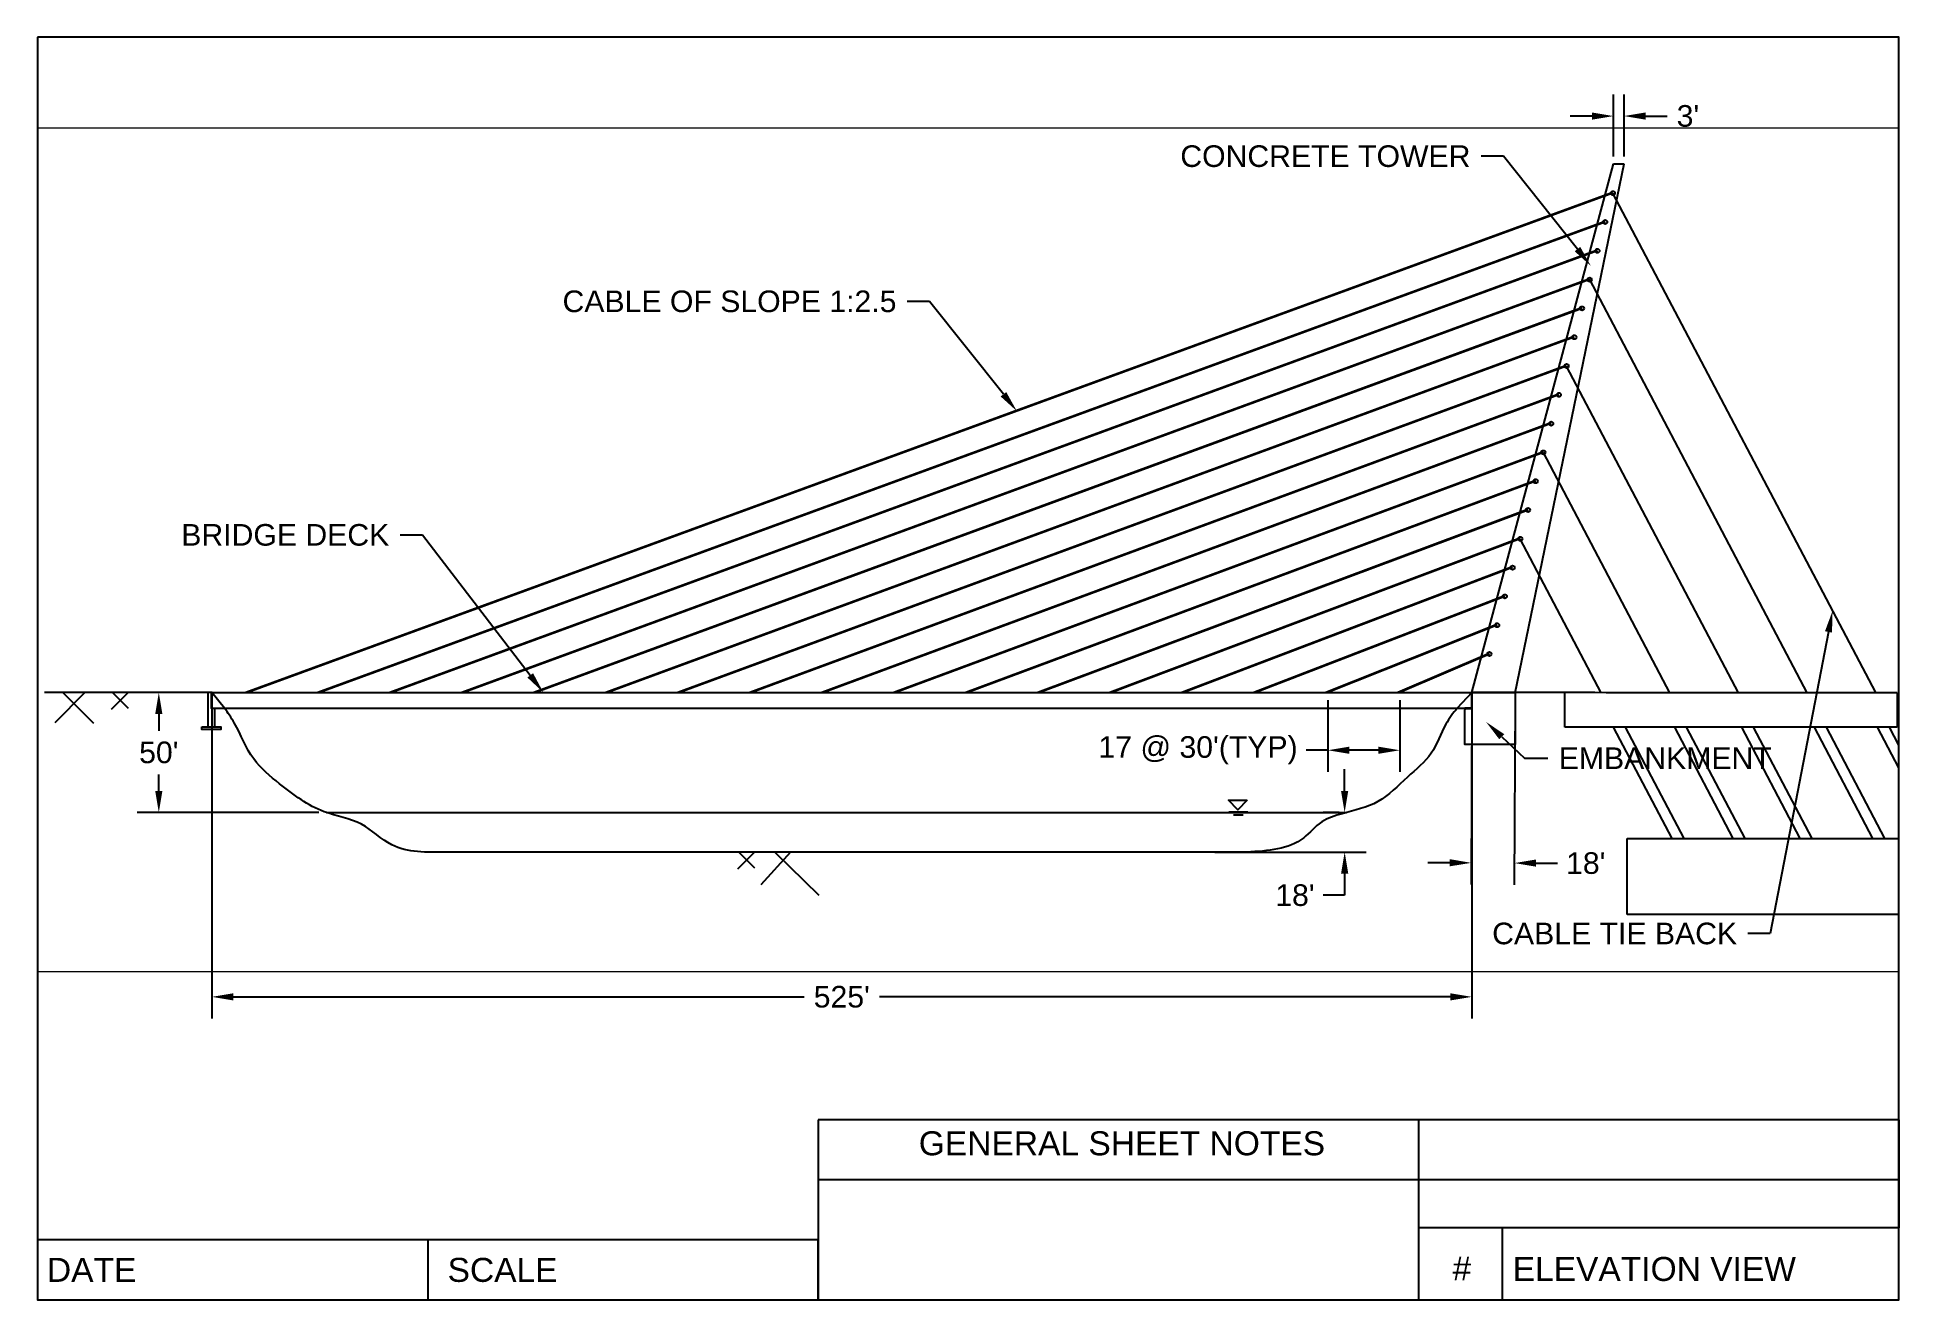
# Paper-space layout 'Elevation Dwg' of a CAD drawing. Header units: feet, sheet in inches. Extents: x 0 to 15.5, y 0 to 10.5.
# The model-space entities are those that its viewports show. They can reach past a viewport. Long polylines and large blocks are cut down to what shows.
import ezdxf
from ezdxf import colors
from ezdxf.entities.mleader import LeaderData, LeaderLine
from ezdxf.math import Vec2, Vec3

# ---------------------------------------------------------------- set-up
doc = ezdxf.new("R2010")
doc.units = ezdxf.units.FT
doc.header["$MEASUREMENT"] = 0
doc.linetypes.add('ACAD_ISO03W100', pattern=[30, 12, -18])
doc.styles.get("Standard").update_dxf_attribs({"font": 'arial.ttf'})
doc.dimstyles.get("Standard").update_dxf_attribs({"dimtxt": 0.18, "dimasz": 0.18, "dimexe": 0.18, "dimexo": 0.0625, "dimgap": 0.09, "dimtad": 0, "dimtih": 1, "dimtoh": 1, "dimdec": 4, "dimzin": 0, "dimdsep": 46, "dimtxsty": 'Standard', "dimcen": 0.09, "dimadec": 0, "dimazin": 0, "dimtfac": 1, "dimtdec": 4, "dimtofl": 0, "dimtmove": 0, "dimatfit": 3, "dimfxl": 1, "dimtolj": 1, "dimtzin": 0, "dimarcsym": 0})

# ---------------------------------------------------------------- blocks, each defined once
blk = doc.blocks.new('*D21')
at = {"color": 0, "lineweight": -2, "transparency": 16777216}
for p, q in [((10.746, 4.995), (10.746, 4.397)), ((11.346, 4.995), (11.346, 4.397)), ((10.746, 4.577), (10.566, 4.577)), ((11.166, 4.577), (10.926, 4.577))]:
    blk.add_line(p, q, dxfattribs=at)
at = {"color": 0, "transparency": 16777216}
for points in [[(10.926, 4.607), (10.926, 4.547), (10.746, 4.577)], [(11.166, 4.607), (11.166, 4.547), (11.346, 4.577)]]:
    blk.add_solid(points, dxfattribs=at)
at = {"layer": 'Defpoints', "color": 0, "transparency": 16777216}
for p in [(10.746, 5.058), (11.346, 5.058), (10.746, 4.577)]:
    blk.add_point(p, dxfattribs=at)
at = {"color": 0, "transparency": 16777216, "insert": (9.665, 4.577), "char_height": 0.18, "attachment_point": 5}
blk.add_mtext("\\A1;17 @ 30'(TYP)", dxfattribs=at)
blk = doc.blocks.new('*D22')
at = {"color": 0, "lineweight": -2, "transparency": 16777216}
for p, q in [((1.451, 4.995), (1.451, 2.343)), ((11.946, 4.995), (11.946, 2.343)), ((1.631, 2.523), (6.386, 2.523)), ((11.766, 2.523), (7.011, 2.523))]:
    blk.add_line(p, q, dxfattribs=at)
at = {"color": 0, "transparency": 16777216}
for points in [[(1.631, 2.553), (1.631, 2.493), (1.451, 2.523)], [(11.766, 2.553), (11.766, 2.493), (11.946, 2.523)]]:
    blk.add_solid(points, dxfattribs=at)
at = {"layer": 'Defpoints', "color": 0, "transparency": 16777216}
for p in [(1.451, 5.058), (11.946, 5.058), (11.946, 2.523)]:
    blk.add_point(p, dxfattribs=at)
at = {"color": 0, "transparency": 16777216, "insert": (6.698, 2.523), "char_height": 0.18, "attachment_point": 5}
blk.add_mtext("\\A1;525'", dxfattribs=at)
blk = doc.blocks.new('*D25')
at = {"color": 0, "lineweight": -2, "transparency": 16777216}
for p, q in [((1.389, 5.058), (0.83, 5.058)), ((1.01, 4.878), (1.01, 4.74)), ((1.01, 4.238), (1.01, 4.376)), ((2.344, 4.058), (0.83, 4.058))]:
    blk.add_line(p, q, dxfattribs=at)
at = {"color": 0, "transparency": 16777216}
for points in [[(0.98, 4.878), (1.04, 4.878), (1.01, 5.058)], [(0.98, 4.238), (1.04, 4.238), (1.01, 4.058)]]:
    blk.add_solid(points, dxfattribs=at)
at = {"layer": 'Defpoints', "color": 0, "transparency": 16777216}
for p in [(1.451, 5.058), (1.01, 4.058), (2.407, 4.058)]:
    blk.add_point(p, dxfattribs=at)
at = {"color": 0, "transparency": 16777216, "insert": (1.01, 4.558), "char_height": 0.18, "attachment_point": 5}
blk.add_mtext("\\A1;50'", dxfattribs=at)
blk = doc.blocks.new('*D27')
at = {"color": 0, "lineweight": -2, "transparency": 16777216}
for p, q in [((10.886, 4.238), (10.886, 4.418)), ((10.84, 4.058), (10.706, 4.058)), ((9.804, 3.729), (11.066, 3.729)), ((10.886, 3.549), (10.886, 3.369)), ((10.886, 3.369), (10.706, 3.369))]:
    blk.add_line(p, q, dxfattribs=at)
at = {"color": 0, "transparency": 16777216}
for points in [[(10.856, 4.238), (10.916, 4.238), (10.886, 4.058)], [(10.856, 3.549), (10.916, 3.549), (10.886, 3.729)]]:
    blk.add_solid(points, dxfattribs=at)
at = {"layer": 'Defpoints', "color": 0, "transparency": 16777216}
for p in [(10.903, 4.058), (9.741, 3.729), (10.886, 3.729)]:
    blk.add_point(p, dxfattribs=at)
at = {"color": 0, "transparency": 16777216, "insert": (10.472, 3.369), "char_height": 0.18, "attachment_point": 5}
blk.add_mtext("\\A1;18'", dxfattribs=at)
blk = doc.blocks.new('*D29')
at = {"color": 0, "lineweight": -2, "transparency": 16777216}
for p, q in [((11.946, 4.995), (11.939, 3.459)), ((12.305, 4.994), (12.299, 3.457)), ((11.76, 3.64), (11.58, 3.64)), ((12.48, 3.637), (12.66, 3.636))]:
    blk.add_line(p, q, dxfattribs=at)
at = {"color": 0, "transparency": 16777216}
for points in [[(11.76, 3.67), (11.76, 3.61), (11.94, 3.639)], [(12.48, 3.667), (12.48, 3.607), (12.3, 3.637)]]:
    blk.add_solid(points, dxfattribs=at)
at = {"layer": 'Defpoints', "color": 0, "transparency": 16777216}
for p in [(11.946, 5.058), (12.306, 5.056), (12.3, 3.637)]:
    blk.add_point(p, dxfattribs=at)
at = {"color": 0, "transparency": 16777216, "insert": (12.894, 3.636), "char_height": 0.18, "attachment_point": 5}
blk.add_mtext("\\A1;18'", dxfattribs=at)
blk = doc.blocks.new('*D33')
at = {"color": 0, "lineweight": -2, "transparency": 16777216}
for p, q in [((13.125, 9.523), (13.125, 10.039)), ((13.213, 9.523), (13.213, 10.039)), ((12.945, 9.859), (12.765, 9.859)), ((13.393, 9.859), (13.573, 9.859))]:
    blk.add_line(p, q, dxfattribs=at)
at = {"color": 0, "transparency": 16777216}
for points in [[(12.945, 9.889), (12.945, 9.829), (13.125, 9.859)], [(13.393, 9.889), (13.393, 9.829), (13.213, 9.859)]]:
    blk.add_solid(points, dxfattribs=at)
at = {"layer": 'Defpoints', "color": 0, "transparency": 16777216}
for p in [(13.213, 9.859), (13.125, 9.46), (13.213, 9.46)]:
    blk.add_point(p, dxfattribs=at)
at = {"color": 0, "transparency": 16777216, "insert": (13.745, 9.859), "char_height": 0.18, "attachment_point": 5}
blk.add_mtext("\\A1;3'", dxfattribs=at)

msp = doc.modelspace()

# ---------------------------------------------------------------- linework, layer by layer
for p, q in [((597035.4, 591840.3), (597743.6, 594483.1)), ((597251.5, 591839.4), (597795.9, 594483.1)), ((597743.6, 594483.1), (597795.9, 594483.1)), ((597730, 594336.7), (590905.2, 591840.3)), ((597740.3, 594336.7), (590915.4, 591840.3)), ((599054, 591840.3), (597740.3, 594336.7)), ((597691.4, 594192.7), (591265.2, 591840.3)), ((597701.7, 594192.7), (591275.4, 591840.3)), ((597652.9, 594048.7), (591625.2, 591840.3)), ((597663.1, 594048.7), (591635.4, 591840.3)), ((597614.3, 593904.7), (591985.2, 591840.3)), ((597624.5, 593904.7), (591995.4, 591840.3)), ((598711.3, 591839.4), (597624.5, 593904.7)), ((597575.7, 593760.7), (592345.2, 591840.3)), ((597586, 593760.7), (592355.4, 591840.3)), ((597537.1, 593616.7), (592705.2, 591840.3)), ((597547.4, 593616.7), (592715.4, 591840.3)), ((597498.5, 593472.7), (593065.2, 591840.3)), ((597508.8, 593472.7), (593075.4, 591840.3)), ((598368.3, 591839.4), (597508.8, 593472.7)), ((597459.9, 593328.7), (593425.2, 591840.3)), ((597470.2, 593328.7), (593435.4, 591840.3)), ((597421.4, 593184.7), (593785.2, 591840.3)), ((597431.6, 593184.7), (593795.4, 591840.3)), ((597382.8, 593040.7), (594145.2, 591840.3)), ((597393, 593040.7), (594155.4, 591840.3)), ((598025.2, 591839.4), (597393, 593040.7)), ((597344.2, 592896.7), (594505.2, 591840.3)), ((597354.4, 592896.7), (594515.4, 591840.3)), ((597305.6, 592752.7), (594865.2, 591840.3)), ((597315.9, 592752.7), (594875.4, 591840.3)), ((597267, 592608.7), (595225.2, 591840.3)), ((597277.3, 592608.7), (595235.4, 591840.3)), ((597682.1, 591839.4), (597277.3, 592608.7)), ((597228.4, 592464.7), (595585.2, 591840.3)), ((597238.7, 592464.7), (595595.4, 591840.3)), ((597189.8, 592320.7), (595945.2, 591840.3)), ((597200.1, 592320.7), (595955.4, 591840.3)), ((597151.3, 592176.7), (596305.2, 591840.3)), ((597161.5, 592176.7), (596315.4, 591840.3)), ((597112.7, 592032.7), (596665.2, 591840.3)), ((597122.9, 592032.7), (596675.4, 591840.3)), ((590735.4, 591840.3), (589899.4, 591840.3)), ((590100.6, 591840.3), (589950.2, 591688.3)), ((589991.2, 591840.3), (590144, 591686.3)), ((590317.4, 591840.3), (590233, 591754.9)), ((590239.1, 591840.3), (590317.4, 591761.3)), ((590733.4, 591840.3), (590715.4, 591840.3)), ((590735.4, 591840.3), (597035.4, 591840.3)), ((590735.4, 591840.3), (590735.4, 591762.3)), ((597035.5, 591762.3), (597035.5, 591840.3)), ((597251.5, 591840.3), (597251.5, 591840.4)), ((597499.9, 591666.6), (597500, 591839.6)), ((599160.7, 591839.4), (599160.7, 591666.6)), ((590735.4, 591762.3), (597035.5, 591762.3)), ((597035.5, 591762.3), (597000.5, 591762.3)), ((597000.5, 591760.3), (597000.5, 591753)), ((599160.7, 591666.6), (597499.9, 591666.6)), ((598035.9, 591110.2), (597743.3, 591666.6)), ((598095.8, 591110.2), (597803, 591666.6)), ((598341.8, 591110.2), (598049.3, 591666.6)), ((598401.8, 591110.2), (598109, 591666.6)), ((598676.7, 591110.2), (598384.1, 591666.6)), ((598736.6, 591110.2), (598443.8, 591666.6)), ((599040.2, 591110.2), (598747.6, 591666.6)), ((599100.2, 591110.2), (598807.4, 591666.6)), ((599355.1, 591110.2), (599062.6, 591666.6)), ((599415.1, 591110.2), (599122.3, 591666.6)), ((591309.2, 591240.3), (596409.2, 591240.3)), ((597811.5, 590730), (597811.5, 591110.2)), ((597811.5, 591110.2), (598035.9, 591110.2)), ((598035.9, 591110.2), (599646.6, 591110.2)), ((595911.4, 591042.3), (591905.5, 591042.3)), ((593448.4, 591042.3), (593363.9, 590956.9)), ((593370, 591042.3), (593448.4, 590963.4)), ((593629.2, 591042.3), (593479.7, 590879.2)), ((593550.8, 591042.3), (593770.2, 590826.4)), ((599646.6, 590730), (597811.5, 590730))]:
    msp.add_line(p, q)
at = {"linetype": 'ACAD_ISO03W100'}
for p, q in [((590798.6, 591762.3), (590735.4, 591840.3)), ((597035.5, 591840.3), (596962.5, 591762.3))]:
    msp.add_line(p, q, dxfattribs=at)
for points in [[(590751.4, 591760.3), (590735.4, 591760.3), (590733.4, 591760.3), (590733.4, 591840.3), (590715.4, 591840.3), (590715.4, 591753), (590715.4, 591667.9), (590751.4, 591667.9), (590751.4, 591760.3)], [(597000.5, 591760.3), (597035.5, 591760.3), (597037.5, 591760.3), (597037.5, 591840.3), (597251.5, 591839.5), (597251.5, 591753), (597251.5, 591580.2), (597000.5, 591580.2), (597000.5, 591753)]]:
    msp.add_lwpolyline(points)
msp.add_lwpolyline([(590685.4, 591667.9), (590715.4, 591667.9), (590751.4, 591667.9), (590781.4, 591667.9), (590781.4, 591655.9), (590685.4, 591655.9)], close=True)
for centre in [(597740.3, 594336.7), (597701.7, 594192.7), (597663.1, 594048.7), (597624.5, 593904.7), (597586, 593760.7), (597547.4, 593616.7), (597508.8, 593472.7), (597470.2, 593328.7), (597431.6, 593184.7), (597393, 593040.7), (597354.4, 592896.7), (597315.9, 592752.7), (597277.3, 592608.7), (597238.7, 592464.7), (597200.1, 592320.7), (597161.5, 592176.7), (597122.9, 592032.7)]:
    msp.add_circle(centre, 10.3)
for points, knots in [([(599160.7, 591839.4), (597757.6, 591839.4), (597396.6, 591839.4), (597035.5, 591840.3), (597035.5, 591840.3), (597035.5, 591840.3), (597035.5, 591840.3)], [0, 0, 0, 0, 1, 1, 1, 1.210173, 1.210173, 1.210173, 1.210173]), ([(591905.5, 591042.3), (591809.7, 591040.3), (591649.8, 591037), (591488.8, 591202.7), (591268.9, 591234.7), (591096.1, 591365.1), (590926, 591504.6), (590872, 591658.2), (590816.4, 591738.7), (590798.6, 591762.3)], [0, 0, 0, 0, 272.704663, 455.496696, 651.684023, 915.042459, 1094.581623, 1299.571482, 1388.255896, 1388.255896, 1388.255896, 1388.255896]), ([(596962.5, 591762.3), (596940.9, 591737.2), (596888.8, 591667.8), (596844.4, 591525.6), (596704.1, 591415.7), (596575.6, 591279), (596411.9, 591243.2), (596275.7, 591201.5), (596161.9, 591057.2), (596015.2, 591048.5), (595911.4, 591042.3)], [123.830923, 123.830923, 123.830923, 123.830923, 239.334796, 428.287698, 624.943517, 849.393746, 1068.263972, 1197.028206, 1337.239885, 1677.520943, 1677.520943, 1677.520943, 1677.520943])]:
    msp.add_open_spline(points, degree=3, knots=knots)
msp.add_point((590735.4, 591840.3))

psp = doc.layouts.new('Elevation Dwg')

# ---------------------------------------------------------------- linework, layer by layer
for p, q in [((9.9227546, 4.06408713), (10.07851586, 4.06408713)), ((9.95976661, 4.03815231), (10.04150384, 4.03815231)), ((11.50081116, 1.5), (6.50081116, 1.5)), ((6.50081116, 1.5), (6.50081116, 0)), ((15.50081116, 0), (15.50081116, 1.5)), ((15.50081116, 1.5), (15.50081116, 1)), ((11.50081116, 1), (6.50081116, 1)), ((15.50081116, 1), (11.50081116, 1)), ((15.50081116, 1), (15.50081116, 0.6)), ((6.50081116, 0.5), (0, 0.5)), ((3.25040558, 0.5), (3.25040558, 0)), ((6.50081116, 0), (6.50081116, 0.5)), ((15.50081116, 0.6), (11.50081116, 0.6)), ((12.20081116, 0), (12.20081116, 0.6)), ((0, 0), (6.50081116, 0)), ((11.50081116, 0), (12.10081116, 0))]:
    psp.add_line(p, q)
for points in [[(0, 10.51559009), (0, 0), (15.50081116, 0), (15.50081116, 10.51559009)], [(10.07547692, 4.16017321), (9.99684667, 4.08123584), (9.91821641, 4.16017321)]]:
    psp.add_lwpolyline(points, close=True)
psp.add_lwpolyline([(15.50081116, 1.5), (11.50081116, 1.5), (11.50081116, 0)])

# ---------------------------------------------------------------- texts
at = {"char_height": 0.2, "attachment_point": 1}
for s, width, insert in [('GENERAL SHEET NOTES', 5, (7.33915735, 1.40328907)), ('DATE', 0.7601636724, (0.07839151, 0.34907105)), ('SCALE', 1.0505641475, (3.41502291, 0.34907105)), ('#', 0.3294863216, (11.78475634, 0.36060115)), ('ELEVATION VIEW', 2.9690823123, (12.28491461, 0.35681053))]:
    psp.add_mtext_dynamic_manual_height_columns(s, width=width, gutter_width=1, heights=[0], dxfattribs=dict(at, insert=insert))

# ---------------------------------------------------------------- dimensions: what is measured, and where the dimension line sits
for base, p1, p2, text, picture, middle in [((13.21261313, 9.85861208), (13.12549232, 9.46029444), (13.21261313, 9.46029444), "3'", '*D33', (13.74536893, 9.85861208)), ((11.94585604, 2.52340033), (1.45100336, 5.0578319), (11.94585604, 5.0578319), "525'", '*D22', (6.6984297, 2.52340033)), ((10.74644431, 4.57721604), (11.34615018, 5.0578319), (10.74644431, 5.0578319), "17 @ 30'(TYP)", '*D21', (9.66521648, 4.57721604))]:
    dim = psp.add_linear_dim(base=base, p1=p1, p2=p2, text=text, dimstyle='Standard', override={"dimlfac": -600.294277})
    dim.commit()
    dim.dimension.update_dxf_attribs({"geometry": picture, "text_midpoint": middle})
for base, p1, p2, text, picture, middle in [((1.01012096, 4.05832212), (1.45100336, 5.0578319), (2.40672506, 4.05832212), "50'", '*D25', (1.01012096, 4.55807701)), ((10.88594567, 3.72850047), (10.90260598, 4.05832212), (9.74129925, 3.72850047), "18'", '*D27', (10.47167554, 3.36850047))]:
    dim = psp.add_linear_dim(base=base, p1=p1, p2=p2, angle=90, text=text, dimstyle='Standard', override={"dimlfac": -600.294277})
    dim.commit()
    dim.dimension.update_dxf_attribs({"geometry": picture, "text_midpoint": middle})
dim = psp.add_aligned_dim(p1=(11.94585604, 5.0578319), p2=(12.30574862, 5.05634957), distance=-1.41899609, text="18'", dimstyle='Standard', override={"dimlfac": -600.294277})
dim.commit()
dim.dimension.update_dxf_attribs({"geometry": '*D29', "text_midpoint": (12.89417113, 3.63588275)})

# ---------------------------------------------------------------- leaders
ml = psp.add_multileader_mtext('Standard')
ml.set_content('CONCRETE TOWER', color=256)
ml.set_leader_properties()
ml.build(insert=Vec2(0, 0))
ml.multileader.update_dxf_attribs({"dogleg_length": 0.36, "arrow_head_size": 0.18})
ctx = ml.context
ctx.base_point, ctx.char_height, ctx.arrow_head_size, ctx.landing_gap_size, ctx.plane_origin = Vec3(9.44275128, 9.5237312), 0.18, 0.18, 0.09, Vec3(12.93691284, 8.61011618)
ctx.text_align_type = 2
notes = []
notes.append((ctx, [(0, (1, 1, 0), (12.21028199, 9.5237312), (-1, 0), 0.18650751, [(0, [(12.93691284, 8.61011618)], 0, [])])]))
ctx.mtext.insert, ctx.mtext.alignment, ctx.mtext.flow_direction = Vec3(11.93377448, 9.61526599), 3, 5
ml = psp.add_multileader_mtext('Standard')
ml.set_content('CABLE OF SLOPE 1:2.5', color=256)
ml.set_leader_properties()
ml.build(insert=Vec2(0, 0))
ml.multileader.update_dxf_attribs({"dogleg_length": 0.36, "arrow_head_size": 0.18})
ctx = ml.context
ctx.base_point, ctx.char_height, ctx.arrow_head_size, ctx.landing_gap_size, ctx.plane_origin = Vec3(4.3046133, 8.31450984), 0.18, 0.18, 0.09, Vec3(8.15644197, 7.40089482)
ctx.text_align_type = 2
notes.append((ctx, [(0, (1, 1, 0), (7.42981112, 8.31450984), (-1, 0), 0.18650751, [(0, [(8.15644197, 7.40089482)], 0, [])])]))
ctx.mtext.insert, ctx.mtext.alignment, ctx.mtext.flow_direction = Vec3(7.15330361, 8.40604463), 3, 5
ml = psp.add_multileader_mtext('Standard')
ml.set_content('BRIDGE DECK', color=256)
ml.set_leader_properties()
ml.build(insert=Vec2(0, 0))
ml.multileader.update_dxf_attribs({"dogleg_length": 0.36, "arrow_head_size": 0.18})
ctx = ml.context
ctx.base_point, ctx.char_height, ctx.arrow_head_size, ctx.landing_gap_size, ctx.plane_origin = Vec3(1.12574324, 6.36946931), 0.18, 0.18, 0.09, Vec3(4.212959, 5.0578319)
ctx.text_align_type = 2
notes.append((ctx, [(0, (1, 1, 0), (3.20593425, 6.36946931), (-1, 0), 0.18650751, [(0, [(4.212959, 5.0578319)], 0, [])])]))
ctx.mtext.insert, ctx.mtext.alignment, ctx.mtext.flow_direction = Vec3(2.92942674, 6.4610041), 3, 5
ml = psp.add_multileader_mtext('Standard')
ml.set_content('CABLE TIE BACK', color=256)
ml.set_leader_properties()
ml.build(insert=Vec2(0, 0))
ml.multileader.update_dxf_attribs({"dogleg_length": 0.36, "arrow_head_size": 0.18})
ctx = ml.context
ctx.base_point, ctx.char_height, ctx.arrow_head_size, ctx.landing_gap_size, ctx.plane_origin = Vec3(12.03724108, 3.04944815), 0.18, 0.18, 0.09, Vec3(16.58538888, 6.55200092)
ctx.text_align_type = 2
notes.append((ctx, [(0, (1, 1, 0), (14.43102008, 3.04944815), (-1, 0), 0.18650751, [(0, [(14.94973625, 5.73943098)], 0, [])])]))
ctx.mtext.insert, ctx.mtext.alignment, ctx.mtext.flow_direction = Vec3(14.15451257, 3.14098294), 3, 5
ml = psp.add_multileader_mtext('Standard')
ml.set_content('EMBANKMENT', color=256)
ml.set_leader_properties()
ml.build(insert=Vec2(0, 0))
ml.multileader.update_dxf_attribs({"dogleg_length": 0.36, "arrow_head_size": 0.18})
ctx = ml.context
ctx.base_point, ctx.char_height, ctx.arrow_head_size, ctx.landing_gap_size, ctx.plane_origin = Vec3(12.5788728, 4.5108361), 0.18, 0.18, 0.09, Vec3(13.12792846, 5.05634957)
notes.append((ctx, [(0, (1, 1, 0), (12.38371928, 4.5108361), (1, 0), 0.19515352, [(0, [(12.06341782, 4.81305127)], 0, [])])]))
ctx.mtext.insert, ctx.mtext.flow_direction = Vec3(12.6688728, 4.6008361), 5
for ctx, leaders in notes:
    for number, flags, end, landing, length, lines in leaders:
        leader = LeaderData()
        leader.index, (leader.has_last_leader_line, leader.has_dogleg_vector, leader.attachment_direction) = number, flags
        leader.last_leader_point, leader.dogleg_vector, leader.dogleg_length = Vec3(end), Vec3(landing), length
        for number, points, colour, breaks in lines:
            line = LeaderLine()
            line.index, line.vertices, line.color, line.breaks = number, Vec3.list(points), colors.encode_raw_color(colour), breaks
            leader.lines.append(line)
        ctx.leaders.append(leader)

# ---------------------------------------------------------------- viewports
at = {"layer": 'Defpoints', "view_target_point": (594234.37649462, 592570.18150759)}
psp.add_viewport(center=(7.74914561, 6.24686238), size=(15.50327445, 7.0240932178), view_center_point=(281.80420245, -16.10727104), view_height=4216.5229565496, dxfattribs=at)

doc.saveas('drawing.dxf')
